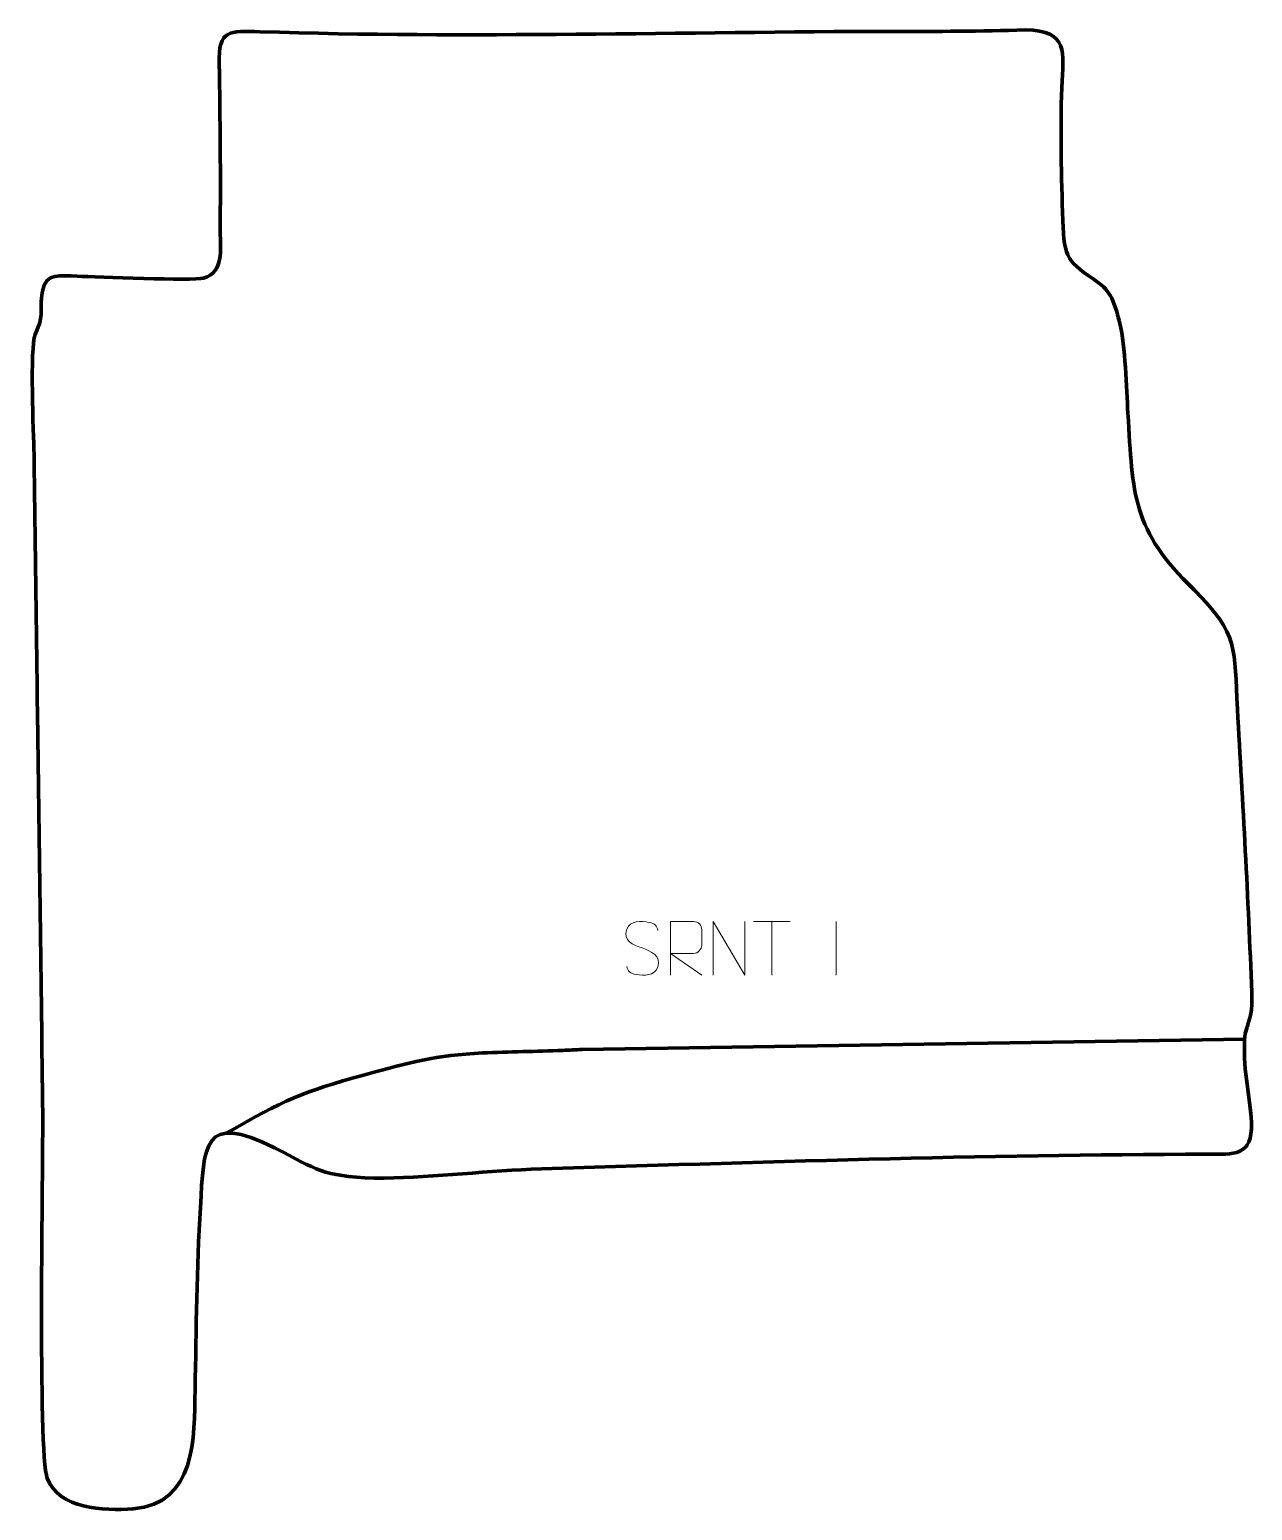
# Model space of a CAD drawing. Header units: millimetres. Extents: x -555 to 16, y 3 to 693.
import ezdxf

# ---------------------------------------------------------------- set-up
doc = ezdxf.new("R2010")
doc.units = ezdxf.units.MM
doc.header["$MEASUREMENT"] = 0
doc.layers.add('layer 2', color=7, linetype='Continuous')
doc.layers.add('layer 3', color=7, linetype='Continuous')

msp = doc.modelspace()

# ---------------------------------------------------------------- linework, layer by layer
at = {"layer": 'layer 2', "color": 140, "lineweight": 158}
msp.add_open_spline([(-462.6592, 178.5082), (-436.147, 193.8124), (-428.0589, 197.49), (-398.311, 205.6469), (-398.311, 205.6469), (-377.836, 211.2612), (-365.0575, 214.7887), (-343.4698, 215.8035), (-343.4698, 215.8035), (-330.9833, 216.337), (-318.4868, 216.4852), (-305.9953, 217.0212), (-305.9953, 217.0212), (-303.0048, 217.1543), (-300.0142, 217.2892), (-297.0238, 217.4246), (-297.0238, 217.4246), (-297.0238, 217.4246), (11.907, 222.2755), (11.907, 222.2755)], degree=3, knots=[0, 0, 0, 0, 0.16666667, 0.16666667, 0.16666667, 0.16666667, 0.33333333, 0.33333333, 0.33333333, 0.33333333, 0.5, 0.5, 0.5, 0.5, 0.66666667, 0.66666667, 0.66666667, 0.66666667, 1, 1, 1, 1], dxfattribs=at)
at = {"layer": 'layer 3', "color": 242, "lineweight": 158}
msp.add_open_spline([(-466.2878, 677.0838), (-466.6509, 692.9721), (-461.5222, 692.4919), (-447.2763, 691.9943), (-447.2763, 691.9943), (-350.4404, 688.7676), (-249.4095, 691.9904), (-152.191, 692.1486), (-152.191, 692.1486), (-131.4552, 692.1525), (-111.1271, 692.0741), (-90.383, 692.8868), (-90.383, 692.8868), (-69.74, 692.1996), (-72.7527, 683.0192), (-73.3981, 665.9023), (-73.3981, 665.9023), (-74.0653, 645.6977), (-73.5812, 624.1967), (-72.917, 603.9529), (-72.917, 603.9529), (-72.3223, 585.8373), (-70.6555, 585.0204), (-56.2265, 574.9083), (-56.2265, 574.9083), (-49.6278, 570.2838), (-48.342, 563.5928), (-46.258, 555.8926), (-46.258, 555.8926), (-43.7537, 545.5912), (-43.2785, 525.6567), (-42.5324, 514.1629), (-42.5324, 514.1629), (-40.1658, 475.7072), (-40.7954, 460.1055), (-11.653, 431.7119), (-11.653, 431.7119), (9.3649, 410.6896), (6.9186, 404.5722), (8.52, 376.1128), (8.52, 376.1128), (10.97, 332.2544), (13.6768, 287.9494), (15.1691, 244.0741), (15.1691, 244.0741), (15.5036, 234.2424), (14.7181, 233.7844), (12.0947, 224.829), (12.0947, 224.829), (10.6384, 208.1283), (14.2163, 198.7764), (15.1103, 183.221), (15.1103, 183.221), (15.4661, 167.4817), (7.1616, 168.5751), (-5.8296, 168.5918), (-5.8296, 168.5918), (-110.6592, 168.3951), (-215.9721, 164.8585), (-320.7694, 161.5696), (-320.7694, 161.5696), (-344.8591, 160.5865), (-370.016, 157.3685), (-393.8703, 157.3681), (-393.8703, 157.3681), (-419.2443, 158.7144), (-419.5806, 161.01), (-440.4965, 171.5881), (-440.4965, 171.5881), (-474.1634, 188.6149), (-473.2824, 172.5122), (-475.0322, 143.7876), (-475.0322, 143.7876), (-476.7674, 115.3008), (-476.9601, 87.2311), (-477.4808, 58.7552), (-477.4808, 58.7552), (-477.8925, 36.2414), (-476.9673, 5.7783), (-506.3602, 3.1672), (-506.3602, 3.1672), (-520.4322, 2.5175), (-540.8751, 3.01), (-546.4256, 17.4929), (-546.4256, 17.4929), (-550.9444, 29.2858), (-548.3026, 165.5464), (-548.5446, 187.4041), (-548.5446, 187.4041), (-549.2329, 248.8204), (-550.1548, 310.2339), (-550.952, 371.6488), (-550.952, 371.6488), (-551.4786, 412.2755), (-552.0403, 452.9021), (-552.5613, 493.5288), (-552.5613, 493.5288), (-552.5613, 493.5288), (-552.5804, 495.0243), (-552.5804, 495.0243), (-552.5804, 495.0243), (-552.7981, 504.6457), (-554.6482, 544.5863), (-552.0106, 550.7672), (-552.0106, 550.7672), (-547.344, 561.8839), (-550.3855, 560.4063), (-548.6297, 571.0051), (-548.6297, 571.0051), (-547.165, 579.8462), (-540.1475, 578.1973), (-532.4428, 577.9934), (-532.4428, 577.9934), (-523.3795, 577.7361), (-478.5169, 575.6982), (-473.5891, 577.0744), (-473.5891, 577.0744), (-463.9268, 579.773), (-465.8088, 590.4989), (-465.7654, 598.7234), (-465.7654, 598.7234), (-465.6281, 624.7178), (-465.7105, 651.1023), (-466.2878, 677.0838)], degree=3, knots=[0, 0, 0, 0, 0.03125, 0.03125, 0.03125, 0.03125, 0.0625, 0.0625, 0.0625, 0.0625, 0.09375, 0.09375, 0.09375, 0.09375, 0.125, 0.125, 0.125, 0.125, 0.15625, 0.15625, 0.15625, 0.15625, 0.1875, 0.1875, 0.1875, 0.1875, 0.21875, 0.21875, 0.21875, 0.21875, 0.25, 0.25, 0.25, 0.25, 0.28125, 0.28125, 0.28125, 0.28125, 0.3125, 0.3125, 0.3125, 0.3125, 0.34375, 0.34375, 0.34375, 0.34375, 0.375, 0.375, 0.375, 0.375, 0.40625, 0.40625, 0.40625, 0.40625, 0.4375, 0.4375, 0.4375, 0.4375, 0.46875, 0.46875, 0.46875, 0.46875, 0.5, 0.5, 0.5, 0.5, 0.53125, 0.53125, 0.53125, 0.53125, 0.5625, 0.5625, 0.5625, 0.5625, 0.59375, 0.59375, 0.59375, 0.59375, 0.625, 0.625, 0.625, 0.625, 0.65625, 0.65625, 0.65625, 0.65625, 0.6875, 0.6875, 0.6875, 0.6875, 0.71875, 0.71875, 0.71875, 0.71875, 0.75, 0.75, 0.75, 0.75, 0.78125, 0.78125, 0.78125, 0.78125, 0.8125, 0.8125, 0.8125, 0.8125, 0.84375, 0.84375, 0.84375, 0.84375, 0.875, 0.875, 0.875, 0.875, 0.90625, 0.90625, 0.90625, 0.90625, 0.9375, 0.9375, 0.9375, 0.9375, 1, 1, 1, 1], dxfattribs=at)
at = {"layer": 'layer 3', "color": 250, "lineweight": 9}
for points, knots in [([(-268.9858, 264.7677), (-273.2341, 266.2381), (-278.1422, 268.0339), (-276.1371, 273.5542), (-276.1371, 273.5542), (-274.6336, 277.6941), (-269.42, 277.3056), (-265.8164, 276.7045), (-265.8164, 276.7045), (-262.9558, 276.2273), (-262.0911, 275.0141), (-261.7805, 272.93)], [0, 0, 0, 0, 0.25, 0.25, 0.25, 0.25, 0.5, 0.5, 0.5, 0.5, 1, 1, 1, 1]), ([(-255.8928, 252.1171), (-255.8928, 252.1171), (-255.8928, 277.0706), (-255.8928, 277.0706), (-255.8928, 277.0706), (-252.298, 277.0706), (-248.7025, 277.0706), (-245.1073, 277.0706), (-245.1073, 277.0706), (-242.782, 277.0329), (-241.2247, 275.5429), (-241.2288, 273.1765), (-241.2288, 273.1765), (-241.2292, 271.141), (-241.2292, 268.0816), (-241.2288, 266.0456), (-241.2288, 266.0456), (-241.2353, 264.1701), (-243.0476, 262.2283), (-245.0571, 262.2092), (-245.0571, 262.2092), (-245.0571, 262.2092), (-255.8928, 262.2092), (-255.8928, 262.2092), (-255.8928, 262.2092), (-255.8928, 262.2092), (-241.2381, 252.1171), (-241.2381, 252.1171)], [0, 0, 0, 0, 0.125, 0.125, 0.125, 0.125, 0.25, 0.25, 0.25, 0.25, 0.375, 0.375, 0.375, 0.375, 0.5, 0.5, 0.5, 0.5, 0.625, 0.625, 0.625, 0.625, 0.75, 0.75, 0.75, 0.75, 1, 1, 1, 1]), ([(-235.8882, 252.1171), (-235.8882, 252.1171), (-235.8882, 277.0706), (-235.8882, 277.0706), (-235.8882, 277.0706), (-235.8882, 277.0706), (-221.2334, 252.1171), (-221.2334, 252.1171), (-221.2334, 252.1171), (-221.2334, 252.1171), (-221.2334, 277.0706), (-221.2334, 277.0706)], [0, 0, 0, 0, 0.25, 0.25, 0.25, 0.25, 0.5, 0.5, 0.5, 0.5, 1, 1, 1, 1]), ([(-268.9858, 264.7676), (-264.9672, 263.1209), (-259.9377, 261.2326), (-261.7717, 255.8723), (-261.7717, 255.8723), (-263.2315, 251.6059), (-268.1423, 251.8626), (-271.8684, 252.4173), (-271.8684, 252.4173), (-274.6184, 252.8271), (-275.8393, 254.0406), (-276.2173, 256.1528)], [0, 0, 0, 0, 0.25, 0.25, 0.25, 0.25, 0.5, 0.5, 0.5, 0.5, 1, 1, 1, 1])]:
    msp.add_open_spline(points, degree=3, knots=knots, dxfattribs=at)
for points in [[(-217.0544, 277.0471), (-217.0544, 277.0471), (-200.0672, 277.0471), (-200.0672, 277.0471)], [(-208.5606, 252.1171), (-208.5606, 252.1171), (-208.5606, 277.0706), (-208.5606, 277.0706)], [(-178.5608, 277.0809), (-178.5608, 277.0809), (-178.5608, 252.1068), (-178.5608, 252.1068)]]:
    msp.add_open_spline(points, degree=3, dxfattribs=at)

doc.saveas('drawing.dxf')
